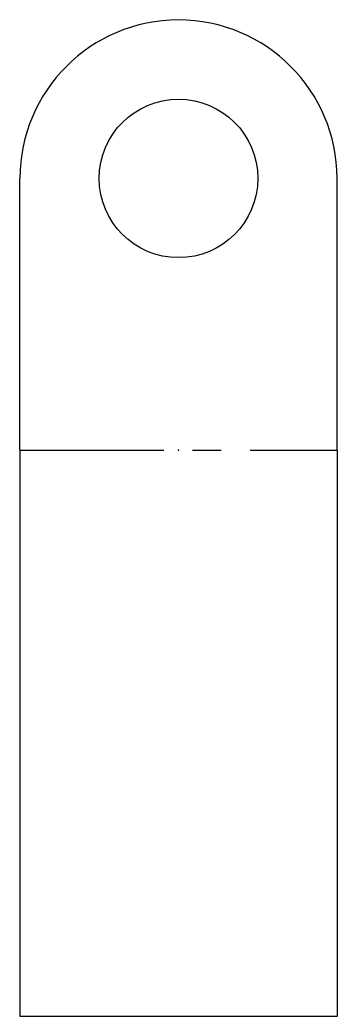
# Model space of a CAD drawing. Header units: millimetres. Extents: x -14 to 14, y -50 to 38.
import ezdxf

# ---------------------------------------------------------------- set-up
doc = ezdxf.new("R2010")
doc.units = ezdxf.units.MM
doc.header["$PDSIZE"] = -1
doc.linetypes.add('CENTERX2', pattern=[20.32, 12.7, -2.54, 2.54, -2.54])

msp = doc.modelspace()

# ---------------------------------------------------------------- linework, layer by layer
at = {"color": 7, "linetype": 'Continuous'}
for p, q in [((-14, 0), (-14, 24)), ((14, 0), (14, 24)), ((-14, 0), (-14, -50)), ((14, 0), (14, -50)), ((-14, -50), (14, -50))]:
    msp.add_line(p, q, dxfattribs=at)
at = {"color": 7, "linetype": 'CENTERX2'}
msp.add_line((-14, 0), (14, 0), dxfattribs=at)
at = {"color": 7, "linetype": 'Continuous'}
msp.add_circle((0, 24), 7, dxfattribs=at)
msp.add_arc((0, 24), 14, 0, 180, dxfattribs=at)
msp.add_point((0, 0), dxfattribs=at)

doc.saveas('drawing.dxf')
